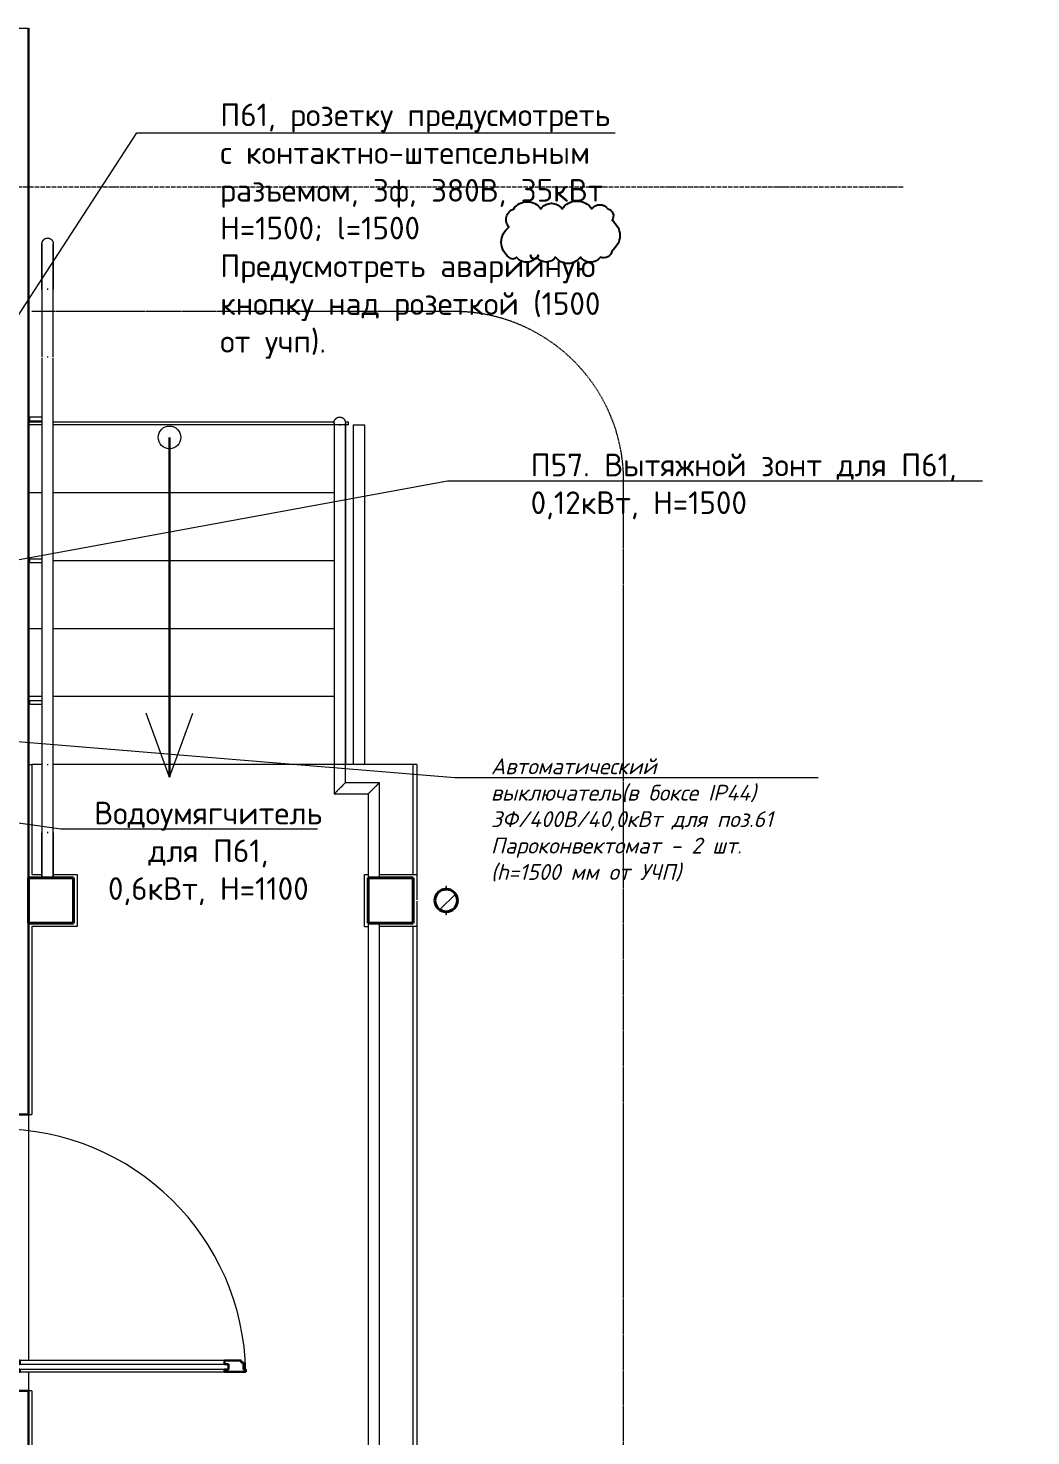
# Model space of a CAD drawing. Header units: millimetres. Extents: x -215207 to 92095, y -30385 to 123050.
# Drawn here: x -17391 to -12963, y 29196 to 35412 of the extents above; entities that cross this region are included whole.
import ezdxf
from ezdxf import colors
from ezdxf.entities.mleader import LeaderData, LeaderLine
from ezdxf.math import Vec2, Vec3

# ---------------------------------------------------------------- set-up
doc = ezdxf.new("R2010")
doc.units = ezdxf.units.MM
for name, pattern in [('ADSK_Линия сетки', [25, 20, -2.5, 0, -2.5]), ('ADSK_Сверху', [4.5, 3, -1.5]), ('ADSK_Штриховая_ш2 п1_5', [4.5, 3, -1.5]), ('ADSK_Штриховая_ш3 п1_5', [4.5, 3, -1.5])]:
    doc.linetypes.add(name, pattern=pattern)
for name, color, linetype, lineweight in [('_Вне пределов_', 7, 'ADSK_Штриховая_ш3 п1_5', 18), ('Балясины', 7, 'Continuous', 9), ('Двери', 7, 'Continuous', 9), ('Каркас_Импост', 7, 'Continuous', 9), ('Лестницы', 7, 'Continuous', 9), ('Монтажный зазор', 7, 'Continuous', 9), ('Несущие колонны', 7, 'Continuous', 20), ('Обобщенные модели', 7, 'Continuous', 20), ('Ограждение', 7, 'Continuous', 9), ('Оси', 7, 'Continuous', 9), ('Остекление', 7, 'Continuous', 9), ('Панель', 7, 'Continuous', 30), ('Перекрытия', 7, 'Continuous', 18), ('Поручни', 7, 'Continuous', 9), ('Проем', 7, 'ADSK_Штриховая_ш2 п1_5', 9), ('Сверху', 7, 'ADSK_Сверху', 9), ('Стены', 7, 'Continuous', 18), ('Стены разрез', 7, 'Continuous', 30), ('Стены штриховка', 7, 'Continuous', 9), ('Типовые аннотации', 7, 'Continuous', 20), ('Элементы узлов', 7, 'Continuous', 30)]:
    doc.layers.add(name, color=color, linetype=linetype, lineweight=lineweight)
doc.layers.add('_корр 20.01.2026', color=70, linetype='Continuous', plot=False)
doc.layers.add('Открывание', color=7, linetype='Continuous', lineweight=9, true_color=0xc0c0c0)
doc.layers.add('ТХ Подключения ЭОМ', color=7, linetype='Continuous', lineweight=18, true_color=0x003efa)
doc.styles.add('lloyd', font='isocpeui.ttf', dxfattribs={"height": 120})
doc.styles.add('TX Text.Base', font='calibril.ttf', dxfattribs={"height": 250})
pattern_1 = [(45, (0, 0), (-106.066, 106.066), [])]

# ---------------------------------------------------------------- blocks, each defined once
blk = doc.blocks.new('Дверь_Alumark_однопольная с глухим окном_S50 - Дн-4_1_1220х2650 Л_Антипаника-5120931-План 1 этажа смеж')
at = {"layer": 'Двери', "lineweight": 18}
h = blk.add_hatch(dxfattribs=at)
h.set_pattern_fill('FP_2', color=256, style=0, pattern_type=2)
h.set_pattern_definition([(45, (0, 0), (-35.3553, 35.3553), [])])
h.paths.add_polyline_path([(885, 239.7), (885, 275), (735, 275), (735, -275), (885, -275)])
h.paths.add_polyline_path([(-485, -275), (-485, 275), (-635, 275), (-635, -275)])
at = {"layer": 'Каркас_Импост'}
for p, q in [((-426, 275), (-465, 275)), ((-465, 275), (-465, 225)), ((-426, 266), (-426, 275)), ((-411, 266), (-426, 266)), ((-411, 234), (-411, 266)), ((676, 266), (661, 266)), ((661, 266), (661, 234)), ((676, 275), (676, 266)), ((715, 275), (676, 275)), ((715, 225), (715, 275)), ((-465, 225), (-401, 225)), ((-401, 234), (-411, 234)), ((-401, 225), (-401, 234)), ((661, 234), (651, 234)), ((651, 234), (651, 225)), ((651, 225), (715, 225))]:
    blk.add_line(p, q, dxfattribs=at)
at = {"layer": 'Монтажный зазор'}
for p, q in [((-485, 275), (-485, 225)), ((-465, 275), (-485, 275)), ((-465, 225), (-465, 275)), ((735, 275), (715, 275)), ((715, 275), (715, 225)), ((735, 225), (735, 275)), ((-485, 225), (-465, 225)), ((715, 225), (735, 225))]:
    blk.add_line(p, q, dxfattribs=at)
at = {"layer": 'Остекление'}
for p, q in [((618, 371), (618, 1311)), ((618, 1311), (642, 1311)), ((642, 1311), (642, 371)), ((642, 371), (618, 371))]:
    blk.add_line(p, q, dxfattribs=at)
at = {"layer": 'Открывание'}
blk.add_arc((671, 295), 1092, 91.04943, 180, dxfattribs=at)
at = {"layer": 'Панель'}
for p, q in [((642, 1377), (610, 1377)), ((610, 1377), (610, 1367)), ((651, 1387), (642, 1387)), ((642, 1387), (642, 1377)), ((651, 1293), (651, 1387)), ((610, 1367), (601, 1367)), ((601, 1367), (601, 1293)), ((618, 1293), (618, 1311)), ((618, 1311), (642, 1311)), ((642, 1311), (642, 1293)), ((601, 1293), (618, 1293)), ((642, 1293), (651, 1293)), ((601, 389), (601, 315)), ((601, 389), (618, 389)), ((618, 389), (618, 371)), ((642, 389), (651, 389)), ((642, 371), (642, 389)), ((651, 295), (651, 389)), ((601, 315), (610, 315)), ((610, 315), (610, 305)), ((618, 371), (642, 371)), ((610, 305), (642, 305)), ((642, 305), (642, 295)), ((642, 295), (651, 295))]:
    blk.add_line(p, q, dxfattribs=at)
at = {"layer": 'Панель', "lineweight": 9}
for p, q in [((601, 1293), (601, 389)), ((651, 389), (651, 1293))]:
    blk.add_line(p, q, dxfattribs=at)
at = {"layer": 'Проем'}
for p, q in [((-485, 275), (-635, 275)), ((-485, -275), (-485, 275)), ((885, 275), (735, 275)), ((735, 275), (735, -275)), ((-635, -275), (-485, -275)), ((735, -275), (885, -275))]:
    blk.add_line(p, q, dxfattribs=at)
blk = doc.blocks.new('Ограждение - Ограждение-3882099-План 1 этажа смеж')
at = {"layer": 'Поручни'}
for p, q in [((29316, 24210.3), (29316, 24080.3)), ((29366, 24210.3), (29316, 24210.3)), ((29366, 24130.3), (29366, 24210.3)), ((29516, 24130.3), (29366, 24130.3)), ((29516, 23710.3), (29516, 24130.3)), ((29316, 24080.3), (29466, 24080.3)), ((29466, 24080.3), (29466, 23710.3)), ((29466, 23510.3), (29466, 17910.3)), ((29516, 17910.3), (29516, 23510.3))]:
    blk.add_line(p, q, dxfattribs=at)
for points, knots in [([(29316, 24080.3), (29316, 24080.3), (29316.5, 24080.7), (29317.9, 24082.1), (29319.3, 24083.6), (29320.8, 24085.1), (29322.2, 24086.5), (29323.7, 24087.9), (29325.8, 24090), (29328, 24092.3), (29330, 24094.2), (29331.4, 24095.7), (29333, 24097.2), (29334.5, 24098.8), (29336.1, 24100.4), (29337.8, 24102), (29339.4, 24103.6), (29341, 24105.3), (29342.7, 24106.9), (29344.3, 24108.5), (29345.9, 24110.2), (29347.5, 24111.7), (29349.1, 24113.3), (29350.6, 24114.8), (29352.1, 24116.3), (29353.5, 24117.8), (29354.9, 24119.2), (29356.7, 24120.9), (29358.3, 24122.6), (29359.8, 24124.1), (29361.2, 24125.5), (29362.7, 24127), (29364.2, 24128.4), (29365.6, 24129.8), (29366, 24130.3), (29366, 24130.3)], [0, 0, 0, 0, 0.083333, 0.125, 0.166667, 0.208333, 0.229167, 0.25, 0.291667, 0.333333, 0.354167, 0.375, 0.395833, 0.416667, 0.4375, 0.458333, 0.479167, 0.5, 0.520833, 0.541667, 0.5625, 0.583333, 0.604167, 0.625, 0.645833, 0.666667, 0.6875, 0.708333, 0.75, 0.770833, 0.791667, 0.833333, 0.875, 0.916667, 1, 1, 1, 1]), ([(29516, 24130.3), (29516, 24130.3), (29515.6, 24129.8), (29514.2, 24128.4), (29512.7, 24127), (29511.2, 24125.5), (29509.8, 24124.1), (29508.3, 24122.6), (29506.7, 24120.9), (29504.9, 24119.2), (29503.5, 24117.8), (29502.1, 24116.3), (29500.6, 24114.8), (29499.1, 24113.3), (29497.5, 24111.7), (29495.9, 24110.1), (29494.3, 24108.5), (29492.6, 24106.9), (29491, 24105.3), (29489.4, 24103.6), (29487.8, 24102), (29486.1, 24100.4), (29484.5, 24098.8), (29483, 24097.2), (29481.5, 24095.7), (29479.9, 24094.2), (29478.5, 24092.8), (29477.1, 24091.4), (29475.3, 24089.6), (29473.7, 24088), (29472.2, 24086.5), (29470.8, 24085.1), (29469.3, 24083.6), (29467.9, 24082.1), (29466.4, 24080.7), (29466, 24080.3), (29466, 24080.3)], [-1, -1, -1, -1, -0.916667, -0.875, -0.833333, -0.791667, -0.770833, -0.75, -0.708333, -0.6875, -0.666667, -0.645833, -0.625, -0.604167, -0.583333, -0.5625, -0.541667, -0.520833, -0.5, -0.479167, -0.458333, -0.4375, -0.416667, -0.395833, -0.375, -0.354167, -0.333333, -0.3125, -0.291667, -0.25, -0.229167, -0.208333, -0.166667, -0.125, -0.083333, 0, 0, 0, 0])]:
    blk.add_open_spline(points, degree=3, knots=knots, dxfattribs=at)
blk = doc.blocks.new('Ограждение - Ограждение-3893373-План 1 этажа смеж')
at = {"layer": 'Поручни'}
for p, q in [((29401, 25710.3), (29451, 25710.3)), ((29401, 25710.3), (29401, 24210.3)), ((29451, 25710.3), (29451, 24210.3)), ((29451, 24210.3), (29401, 24210.3))]:
    blk.add_line(p, q, dxfattribs=at)
blk = doc.blocks.new('Тип верхнего поручня - Верхний поручень_Внутренний_-3893376-План 1 этажа смеж')
at = {"layer": 'Ограждение'}
for p, q in [((29316, 25710.3), (29316, 24210.3)), ((29366, 24210.3), (29366, 25710.3))]:
    blk.add_line(p, q, dxfattribs=at)
at = {"layer": 'Ограждение', "flags": 128}
blk.add_lwpolyline([(29338.9, 25710.3), (29341, 25710.3), (29343.1, 25710.3)], dxfattribs=at)
blk = doc.blocks.new('Тип верхнего поручня - D50 шаг 75-6065768-План 1 этажа смеж')
at = {"layer": 'Ограждение', "flags": 128}
for points in [[(29316, 25719.8), (29316, 25720.8), (29316.1, 25721.8), (29316.2, 25722.8), (29316.3, 25723.8), (29316.5, 25724.8), (29316.7, 25725.8), (29317, 25726.7), (29317.3, 25727.7), (29317.6, 25728.6), (29318, 25729.6), (29318.4, 25730.5), (29318.8, 25731.4), (29319.3, 25732.2), (29319.8, 25733.1), (29320.4, 25733.9), (29321, 25734.7), (29321.6, 25735.5), (29322.2, 25736.3), (29322.9, 25737), (29323.6, 25737.8), (29324.3, 25738.4), (29325.1, 25739.1), (29325.9, 25739.7), (29326.7, 25740.3), (29327.5, 25740.9), (29328.4, 25741.4), (29329.2, 25741.9), (29330.1, 25742.3), (29331, 25742.7), (29332, 25743.1), (29332.9, 25743.5), (29333.9, 25743.8), (29334.8, 25744), (29335.8, 25744.3), (29336.8, 25744.5), (29337.8, 25744.6), (29338.8, 25744.7), (29339.8, 25744.8), (29340.8, 25744.8), (29341, 25744.8)], [(29341, 25744.8), (29342, 25744.8), (29343, 25744.7), (29344, 25744.6), (29345, 25744.5), (29346, 25744.3), (29347, 25744.1), (29347.9, 25743.8), (29348.9, 25743.5), (29349.8, 25743.2), (29350.8, 25742.8), (29351.7, 25742.4), (29352.6, 25742), (29353.4, 25741.5), (29354.3, 25741), (29355.1, 25740.5), (29356, 25739.9), (29356.7, 25739.3), (29357.5, 25738.6), (29358.2, 25737.9), (29359, 25737.2), (29359.6, 25736.5), (29360.3, 25735.7), (29360.9, 25735), (29361.5, 25734.2), (29362.1, 25733.3), (29362.6, 25732.5), (29363.1, 25731.6), (29363.5, 25730.7), (29363.9, 25729.8), (29364.3, 25728.9), (29364.7, 25727.9), (29365, 25727), (29365.2, 25726), (29365.5, 25725), (29365.7, 25724.1), (29365.8, 25723.1), (29365.9, 25722.1), (29366, 25721.1), (29366, 25720.1), (29366, 25719.8)], [(29316, 25710.6), (29316, 25711.6), (29316, 25712.5), (29316, 25713.4), (29316, 25714.2), (29316, 25715), (29316, 25715.7), (29316, 25716.3), (29316, 25716.9), (29316, 25717.5), (29316, 25718), (29316, 25718.4), (29316, 25718.8), (29316, 25719.1), (29316, 25719.4), (29316, 25719.6), (29316, 25719.7), (29316, 25719.8), (29316, 25719.8)], [(29316, 25719.8), (29316, 25719.8), (29316, 25719.7), (29316, 25719.5), (29316, 25719.3), (29316, 25719.1), (29316, 25718.7), (29316, 25718.4), (29316, 25717.9), (29316, 25717.4), (29316, 25716.9), (29316, 25716.2), (29316, 25715.6), (29316, 25714.9), (29316, 25714.1), (29316, 25713.3), (29316, 25712.4), (29316, 25711.5), (29316, 25710.5), (29316, 25709.5), (29316, 25708.4), (29316, 25707.3), (29316, 25706.2), (29316, 25705), (29316, 25703.8), (29316, 25702.6), (29316, 25701.3), (29316, 25700), (29316, 25699.1)], [(29366, 25699.1), (29366, 25700.4), (29366, 25701.7), (29366, 25703), (29366, 25704.2), (29366, 25705.4), (29366, 25706.6), (29366, 25707.7), (29366, 25708.8), (29366, 25709.8), (29366, 25710.8), (29366, 25711.8), (29366, 25712.7), (29366, 25713.5), (29366, 25714.3), (29366, 25715.1), (29366, 25715.8), (29366, 25716.4), (29366, 25717), (29366, 25717.6), (29366, 25718.1), (29366, 25718.5), (29366, 25718.9), (29366, 25719.2), (29366, 25719.4), (29366, 25719.6), (29366, 25719.7), (29366, 25719.8), (29366, 25719.8)], [(29366, 25719.8), (29366, 25719.8), (29366, 25719.7), (29366, 25719.5), (29366, 25719.3), (29366, 25719.1), (29366, 25718.7), (29366, 25718.4), (29366, 25717.9), (29366, 25717.4), (29366, 25716.9), (29366, 25716.2), (29366, 25715.6), (29366, 25714.9), (29366, 25714.1), (29366, 25713.3), (29366, 25712.4), (29366, 25711.5), (29366, 25710.5)]]:
    blk.add_lwpolyline(points, dxfattribs=at)
at = {"layer": 'Ограждение'}
for start_param, end_param in [(1.570796, 1.654581), (1.487012, 1.570796)]:
    blk.add_ellipse((29341, 25699.1), major_axis=(25, 0), ratio=0.447214, start_param=start_param, end_param=end_param, dxfattribs=at)
blk = doc.blocks.new('Тип верхнего поручня - Верхний поручень_Внутренний_-V61-План 1 этажа смеж')
at = {"layer": 'Ограждение'}
for p, q in [((29366, 25710.3), (29316, 25710.3)), ((29316, 25710.3), (29316, 24210.3)), ((29366, 25710.3), (29366, 24210.3))]:
    blk.add_line(p, q, dxfattribs=at)
blk = doc.blocks.new('ADSK_КолоннаЖБ_Прямоугольная1 - Стойка дебаркадер-6252002-План 1 этажа смеж')
at = {"layer": 'Несущие колонны', "lineweight": 40}
for p, q in [((100, 100), (-100, 100)), ((-100, 100), (-100, -100)), ((-100, 100), (100, 100)), ((-100, -100), (-100, 100)), ((100, -100), (100, 100)), ((100, 100), (100, -100)), ((-100, -100), (100, -100)), ((100, -100), (-100, -100))]:
    blk.add_line(p, q, dxfattribs=at)
blk = doc.blocks.new('Хомут - Тип-772640-План 1 этажа смеж')
at = {"layer": 'Обобщенные модели'}
for p, q in [((1, 62), (-1, 62)), ((-1, 62), (-1, 52)), ((1, 52), (1, 62)), ((-1, -52), (-1, -62)), ((-1, -62), (1, -62)), ((1, -62), (1, -52))]:
    blk.add_line(p, q, dxfattribs=at)
blk = doc.blocks.new('Труба - Тип-V63-План 1 этажа смеж')
at = {"layer": 'Обобщенные модели', "lineweight": 9}
h = blk.add_hatch(dxfattribs=at)
h.set_pattern_fill('FP_7', color=256, style=0, pattern_type=2)
h.set_pattern_definition(pattern_1)
h.paths.add_polyline_path([(29811, 23560.3), (29824, 23562), (29836, 23567), (29846.4, 23574.9), (29854.3, 23585.3), (29859.3, 23597.3), (29861, 23610.3), (29859.3, 23623.2), (29854.3, 23635.3), (29846.4, 23645.6), (29836, 23653.6), (29824, 23658.6), (29811, 23660.3), (29798.1, 23658.6), (29786, 23653.6), (29775.7, 23645.6), (29767.7, 23635.3), (29762.7, 23623.2), (29761, 23610.3), (29762.7, 23597.3), (29767.7, 23585.3), (29775.7, 23574.9), (29786, 23567), (29798.1, 23562)])
at = {"layer": 'Обобщенные модели', "lineweight": 40}
for start, end in [(0, 180), (180, 0)]:
    blk.add_arc((29811, 23610.3), 50, start, end, dxfattribs=at)
blk = doc.blocks.new('Хомут - Тип-V65-План 1 этажа смеж')
at = {"layer": 'Обобщенные модели'}
for p, q in [((1, 62), (-1, 62)), ((-1, 62), (-1, 61.7)), ((1, 61.7), (1, 62)), ((-1, -61.7), (-1, -62)), ((-1, -62), (1, -62)), ((1, -62), (1, -61.7))]:
    blk.add_line(p, q, dxfattribs=at)
blk = doc.blocks.new('Труба - Тип-V66-План 1 этажа смеж')
at = {"layer": 'Обобщенные модели', "lineweight": 9}
h = blk.add_hatch(dxfattribs=at)
h.set_pattern_fill('FP_7', color=256, style=0, pattern_type=2)
h.set_pattern_definition(pattern_1)
h.paths.add_polyline_path([(29811, 23560.3), (29824, 23562), (29836, 23567), (29846.4, 23574.9), (29854.3, 23585.3), (29859.3, 23597.3), (29861, 23610.3), (29859.3, 23623.2), (29854.3, 23635.3), (29846.4, 23645.6), (29836, 23653.6), (29824, 23658.6), (29811, 23660.3), (29798.1, 23658.6), (29786, 23653.6), (29775.7, 23645.6), (29767.7, 23635.3), (29762.7, 23623.2), (29761, 23610.3), (29762.7, 23597.3), (29767.7, 23585.3), (29775.7, 23574.9), (29786, 23567), (29798.1, 23562)])
at = {"layer": 'Обобщенные модели', "lineweight": 40}
for start, end in [(0, 180), (180, 0)]:
    blk.add_arc((29811, 23610.3), 50, start, end, dxfattribs=at)
blk = doc.blocks.new('Тип перил - Перила_Внутренний_-6253388-План 1 этажа смеж')
at = {"layer": 'Ограждение'}
for p, q in [((28026, 26310.3), (28026, 26009.7)), ((28053.4, 26310.3), (28048.7, 26310.3)), ((28076, 26009.7), (28076, 26310.3)), ((28026, 26004.4), (28026, 24204.4)), ((28076, 24204.4), (28076, 26004.4)), ((28026, 24204.4), (28026, 23910.3)), ((28076, 23910.3), (28076, 24204.4)), ((28048.7, 23910.3), (28053.4, 23910.3))]:
    blk.add_line(p, q, dxfattribs=at)
for points in [[(28048.9, 26010.2), (28049.6, 26010.3), (28051, 26010.3), (28052.4, 26010.3), (28053.1, 26010.2)], [(28048.9, 24210.2), (28049.6, 24210.3), (28051, 24210.3), (28052.4, 24210.3), (28053.1, 24210.2)]]:
    blk.add_open_spline(points, degree=3, dxfattribs=at)
blk = doc.blocks.new('Тип перил - D50 шаг 400-6065766-План 1 этажа смеж')
at = {"layer": 'Ограждение'}
for p, q in [((0, 2.3), (0, 0)), ((0, 0), (0, -2.3))]:
    blk.add_line(p, q, dxfattribs=at)
at = {"layer": 'Ограждение', "flags": 128}
for points in [[(0, 25), (8, 25), (16, 25), (23.9, 25), (31.9, 25), (39.7, 25), (47.5, 25), (55.3, 25), (62.9, 25), (70.5, 25), (77.9, 25), (85.2, 25), (92.4, 25), (99.4, 25), (106.2, 25), (112.9, 25), (119.4, 25), (125.8, 25), (131.9, 25), (137.8, 25), (143.5, 25), (148.9, 25), (154.1, 25), (159.1, 25), (163.8, 25), (168.3, 25), (172.5, 25), (176.4, 25), (180, 25), (183.4, 25), (186.4, 25), (189.2, 25), (191.6, 25), (193.7, 25), (195.6, 25), (197.1, 25), (198.3, 25), (199.2, 25), (199.7, 25), (200, 25), (200, 25)], [(200, 25), (199.8, 25), (199.4, 25), (198.6, 25), (197.4, 25), (196, 25), (194.3, 25), (192.2, 25), (189.8, 25), (187.2, 25), (184.2, 25), (181, 25), (177.4, 25), (173.6, 25), (169.5, 25), (165.1, 25), (160.4, 25), (155.5, 25), (150.4, 25), (145, 25), (139.3, 25), (133.5, 25), (127.4, 25), (121.2, 25), (114.7, 25), (108.1, 25), (101.2, 25), (94.3, 25), (87.1, 25), (79.9, 25), (72.5, 25), (65, 25), (57.3, 25), (49.6, 25), (41.8, 25), (34, 25), (26.1, 25), (18.1, 25), (10.2, 25), (2.2, 25), (0, 25)], [(200, 25), (201, 25), (202, 24.9), (203, 24.8), (204, 24.7), (205, 24.5), (205.9, 24.3), (206.9, 24), (207.9, 23.7), (208.8, 23.4), (209.7, 23), (210.6, 22.6), (211.5, 22.2), (212.4, 21.7), (213.3, 21.2), (214.1, 20.6), (214.9, 20.1), (215.7, 19.4), (216.5, 18.8), (217.2, 18.1), (217.9, 17.4), (218.6, 16.7), (219.3, 15.9), (219.9, 15.1), (220.5, 14.3), (221, 13.5), (221.6, 12.7), (222, 11.8), (222.5, 10.9), (222.9, 10), (223.3, 9.1), (223.6, 8.1), (224, 7.2), (224.2, 6.2), (224.4, 5.2), (224.6, 4.2), (224.8, 3.3), (224.9, 2.3), (225, 1.3), (225, 0.3), (225, 0)], [(0, -25), (8, -25), (16, -25), (23.9, -25), (31.9, -25), (39.7, -25), (47.5, -25), (55.3, -25), (62.9, -25), (70.5, -25), (77.9, -25), (85.2, -25), (92.4, -25), (99.4, -25), (106.2, -25), (112.9, -25), (119.4, -25), (125.8, -25), (131.9, -25), (137.8, -25), (143.5, -25), (148.9, -25), (154.1, -25), (159.1, -25), (163.8, -25), (168.3, -25), (172.5, -25), (176.4, -25), (180, -25), (183.4, -25), (186.4, -25), (189.2, -25), (191.6, -25), (193.7, -25), (195.6, -25), (197.1, -25), (198.3, -25), (199.2, -25), (199.7, -25), (200, -25), (200, -25)], [(200, -25), (199.8, -25), (199.4, -25), (198.6, -25), (197.4, -25), (196, -25), (194.3, -25), (192.2, -25), (189.8, -25), (187.2, -25), (184.2, -25), (181, -25), (177.4, -25), (173.6, -25), (169.5, -25), (165.1, -25), (160.4, -25), (155.5, -25), (150.4, -25), (145, -25), (139.3, -25), (133.5, -25), (127.4, -25), (121.2, -25), (114.7, -25), (108.1, -25), (101.2, -25), (94.3, -25), (87.1, -25), (79.9, -25), (72.5, -25), (65, -25), (57.3, -25), (49.6, -25), (41.8, -25), (34, -25), (26.1, -25), (18.1, -25), (10.2, -25), (2.2, -25), (0, -25)], [(225, 0), (225, -1), (224.9, -2), (224.8, -3), (224.7, -4), (224.5, -5), (224.3, -5.9), (224, -6.9), (223.7, -7.9), (223.4, -8.8), (223, -9.7), (222.6, -10.6), (222.2, -11.5), (221.7, -12.4), (221.2, -13.3), (220.6, -14.1), (220.1, -14.9), (219.4, -15.7), (218.8, -16.5), (218.1, -17.2), (217.4, -17.9), (216.7, -18.6), (215.9, -19.3), (215.1, -19.9), (214.3, -20.5), (213.5, -21), (212.7, -21.6), (211.8, -22), (210.9, -22.5), (210, -22.9), (209.1, -23.3), (208.1, -23.6), (207.2, -24), (206.2, -24.2), (205.2, -24.4), (204.2, -24.6), (203.3, -24.8), (202.3, -24.9), (201.3, -25), (200.3, -25), (200, -25)]]:
    blk.add_lwpolyline(points, dxfattribs=at)
blk = doc.blocks.new('Тип перил - D50 шаг 400-V124-План 1 этажа смеж')
at = {"layer": 'Ограждение'}
for p, q in [((0, 2.3), (0, 0)), ((0, 0), (0, -2.3))]:
    blk.add_line(p, q, dxfattribs=at)
at = {"layer": 'Ограждение', "flags": 128}
for points in [[(0, 25), (8, 25), (16, 25), (23.9, 25), (31.9, 25), (39.7, 25), (47.5, 25), (55.3, 25), (62.9, 25), (70.5, 25), (77.9, 25), (85.2, 25), (92.4, 25), (99.4, 25), (106.2, 25), (112.9, 25), (119.4, 25), (125.8, 25), (131.9, 25), (137.8, 25), (143.5, 25), (148.9, 25), (154.1, 25), (159.1, 25), (163.8, 25), (168.3, 25), (172.5, 25), (176.4, 25), (180, 25), (183.4, 25), (186.4, 25), (189.2, 25), (191.6, 25), (193.7, 25), (195.6, 25), (197.1, 25), (198.3, 25), (199.2, 25), (199.7, 25), (200, 25)], [(200, 25), (199.8, 25), (199.4, 25), (198.6, 25), (197.4, 25), (196, 25), (194.3, 25), (192.2, 25), (189.8, 25), (187.2, 25), (184.2, 25), (181, 25), (177.4, 25), (173.6, 25), (169.5, 25), (165.1, 25), (160.4, 25), (155.5, 25), (150.4, 25), (145, 25), (139.3, 25), (133.5, 25), (127.4, 25), (121.2, 25), (114.7, 25), (108.1, 25), (101.2, 25), (94.3, 25), (87.1, 25), (79.9, 25), (72.5, 25), (65, 25), (57.3, 25), (49.6, 25), (41.8, 25), (34, 25), (26.1, 25), (18.1, 25), (10.2, 25), (2.2, 25), (0, 25)], [(0, -25), (8, -25), (16, -25), (23.9, -25), (31.9, -25), (39.7, -25), (47.5, -25), (55.3, -25), (62.9, -25), (70.5, -25), (77.9, -25), (85.2, -25), (92.4, -25), (99.4, -25), (106.2, -25), (112.9, -25), (119.4, -25), (125.8, -25), (131.9, -25), (137.8, -25), (143.5, -25), (148.9, -25), (154.1, -25), (159.1, -25), (163.8, -25), (168.3, -25), (172.5, -25), (176.4, -25), (180, -25), (183.4, -25), (186.4, -25), (189.2, -25), (191.6, -25), (193.7, -25), (195.6, -25), (197.1, -25), (198.3, -25), (199.2, -25), (199.7, -25), (200, -25)], [(200, -25), (199.8, -25), (199.4, -25), (198.6, -25), (197.4, -25), (196, -25), (194.3, -25), (192.2, -25), (189.8, -25), (187.2, -25), (184.2, -25), (181, -25), (177.4, -25), (173.6, -25), (169.5, -25), (165.1, -25), (160.4, -25), (155.5, -25), (150.4, -25), (145, -25), (139.3, -25), (133.5, -25), (127.4, -25), (121.2, -25), (114.7, -25), (108.1, -25), (101.2, -25), (94.3, -25), (87.1, -25), (79.9, -25), (72.5, -25), (65, -25), (57.3, -25), (49.6, -25), (41.8, -25), (34, -25), (26.1, -25), (18.1, -25), (10.2, -25), (2.2, -25), (0, -25)]]:
    blk.add_lwpolyline(points, dxfattribs=at)
blk = doc.blocks.new('ADSK_Ограждение_Опоры_Г_образная - D15 высота60 консоль80-V126-План 1 этажа смеж')
at = {"layer": '_Вне пределов_'}
for p, q in [((-7.5, 80), (-7.5, 25)), ((0, 80), (-7.5, 80)), ((7.5, 80), (0, 80)), ((7.5, 25), (7.5, 80))]:
    blk.add_line(p, q, dxfattribs=at)
blk = doc.blocks.new('ADSK_Ограждение_Опоры_Г_образная - D15 высота60 консоль80-V118-План 1 этажа смеж')
at = {"layer": 'Ограждение'}
for p, q in [((-7.5, 80), (-7.5, 25)), ((0, 80), (-7.5, 80)), ((7.5, 80), (0, 80)), ((7.5, 25), (7.5, 80))]:
    blk.add_line(p, q, dxfattribs=at)
blk = doc.blocks.new('ADSK_Стрелка - С кружком-1043110-План 1 этажа смеж')
at = {"layer": 'Элементы узлов'}
blk.add_line((0, 0), (1500, 0), dxfattribs=at)
blk = doc.blocks.new('_Dot')
at = {"color": 0, "linetype": 'ByBlock', "lineweight": -2}
blk.add_line((-0.5, 0), (-1, 0), dxfattribs=at)
at = {"color": 0, "linetype": 'ByBlock', "const_width": 0.5}
blk.add_lwpolyline([(-0.25, 0, 1), (0.25, 0, 1)], format="xyb", close=True, dxfattribs=at)

msp = doc.modelspace()

# ---------------------------------------------------------------- hatches: boundary and pattern name
at = {"layer": 'Стены разрез', "lineweight": 9}
h = msp.add_hatch(dxfattribs=at)
h.set_pattern_fill('FP_5', color=256, style=0, pattern_type=2)
h.set_pattern_definition([(0, (-45356.5, 7949.98), (406.4, 101.6), [33.528, -271.272, 33.528, -271.272, -1625.6]), (0, (-45356.5, 7949.98), (406.4, 101.6), [-609.6, 33.528, -576.072, 33.528, -271.272, -711.2]), (0, (-45356.5, 7949.98), (406.4, 101.6), [-1524, 33.528, -169.672, 33.528, -474.472]), (120, (-45204.1, 8000.78), (-291.18818, 301.15272), [33.528, -271.272, 33.528, -271.272, -1625.6]), (120, (-45204.1, 8000.78), (-291.18818, 301.15272), [-609.6, 33.528, -576.072, 33.528, -271.272, -711.2]), (120, (-45204.1, 8000.78), (-291.18818, 301.15272), [-1524, 33.528, -169.672, 33.528, -474.472]), (240, (-45153.3, 8203.98), (-115.21182, -402.75272), [33.528, -271.272, 33.528, -271.272, -1625.6]), (240, (-45153.3, 8203.98), (-115.21182, -402.75272), [-609.6, 33.528, -576.072, 33.528, -271.272, -711.2]), (240, (-45153.3, 8203.98), (-115.21182, -402.75272), [-1524, 33.528, -169.672, 33.528, -474.472])])
h.paths.add_polyline_path([(-17390.5, 22610.2), (-17390.5, 25960.2), (-17542.5, 25960.2), (-17542.5, 25958.2), (-17392.5, 25958.2), (-17392.5, 22610.2)])
h.paths.add_polyline_path([(-17390.5, 27640.2), (-17390.5, 29395.2), (-17542.5, 29395.2), (-17542.5, 29393.2), (-17392.5, 29393.2), (-17392.5, 27642.2), (-17542.5, 27642.2), (-17542.5, 27640.2)])
h.paths.add_polyline_path([(-17390.5, 30615.2), (-17390.5, 35410.2), (-17392.5, 35410.2), (-17392.5, 30617.2), (-17542.5, 30617.2), (-17542.5, 30615.2)])

# ---------------------------------------------------------------- linework, layer by layer
at = {"layer": '_корр 20.01.2026'}
msp.add_lwpolyline([(-15268.1, 34401.5, -0.520567), (-15268.1, 34532.7, -0.520567), (-15247.2, 34614.4, -0.520567), (-15127.1, 34614.4, -0.520567), (-15033.8, 34614.4, -0.520567), (-14901.6, 34614.4, -0.520567), (-14831.7, 34614.4, -0.520567), (-14813, 34563, -0.520567), (-14813, 34430.3, -0.520567), (-14864.5, 34401.5, -0.520567), (-14952.8, 34401.5, -0.520567), (-15062.3, 34401.5, -0.520567), (-15146.5, 34401.5, -0.520567), (-15234.3, 34401.5, -0.520567)], format="xyb", close=True, dxfattribs=at)
at = {"layer": 'Лестницы'}
for p, q in [((-17330.5, 33360.2), (-17390.5, 33360.2)), ((-17330.5, 33360.2), (-17390.5, 33360.2)), ((-16040.5, 33360.2), (-17280.5, 33360.2)), ((-16040.5, 33360.2), (-17280.5, 33360.2)), ((-17385.5, 33060.2), (-17390.5, 33060.2)), ((-17385.5, 33060.2), (-17390.5, 33060.2)), ((-16040.5, 33060.2), (-17280.5, 33060.2)), ((-16040.5, 33060.2), (-17280.5, 33060.2)), ((-17330.5, 32760.2), (-17390.5, 32760.2)), ((-17330.5, 32760.2), (-17390.5, 32760.2)), ((-16040.5, 32760.2), (-17280.5, 32760.2)), ((-16040.5, 32760.2), (-17280.5, 32760.2)), ((-17330.5, 32460.2), (-17390.5, 32460.2)), ((-17330.5, 32460.2), (-17390.5, 32460.2)), ((-16040.5, 32460.2), (-17280.5, 32460.2)), ((-16040.5, 32460.2), (-17280.5, 32460.2)), ((-17330.5, 32160.2), (-17375.5, 32160.2)), ((-16040.5, 32160.2), (-17280.5, 32160.2))]:
    msp.add_line(p, q, dxfattribs=at)
at = {"layer": 'Оси', "linetype": 'ADSK_Линия сетки'}
msp.add_line((-13527.5, 34710.2), (-44580.4, 34710.2), dxfattribs=at)
at = {"layer": 'Перекрытия', "color": 49, "ltscale": 100, "true_color": 0x464646}
for p, q in [((-17330.5, 32160.2), (-17375.5, 32160.2)), ((-16040.5, 32160.2), (-17280.5, 32160.2)), ((-15955.5, 32160.2), (-15990.5, 32160.2)), ((-15690.5, 32160.2), (-15905.5, 32160.2)), ((-15690.5, 31675.2), (-15690.5, 32160.2)), ((-15690.5, 25875.2), (-15690.5, 31445.2))]:
    msp.add_line(p, q, dxfattribs=at)
at = {"layer": 'Сверху'}
for p, q in [((-15510.5, 34161), (-17375.5, 34161)), ((-14761.7, 18610.2), (-14761.7, 33412.2))]:
    msp.add_line(p, q, dxfattribs=at)
msp.add_arc((-15510.5, 33412.2), 748.7, 0, 90, dxfattribs=at)
at = {"layer": 'Стены'}
for p, q in [((-17390.5, 33673.2), (-17330.5, 33673.2)), ((-17330.5, 33660.2), (-17390.5, 33660.2)), ((-17280.5, 33673.2), (-16039.6, 33673.2)), ((-16040.5, 33660.2), (-17280.5, 33660.2)), ((-15991, 33673.2), (-15977.5, 33673.2)), ((-15977.5, 33660.2), (-15990.5, 33660.2)), ((-15977.5, 33660.2), (-15977.5, 33673.2)), ((-17390.5, 32160.2), (-17375.5, 32160.2)), ((-17375.5, 32160.2), (-17375.5, 31675.2)), ((-15675.5, 32160.2), (-15690.5, 32160.2)), ((-15675.5, 32160.2), (-15675.5, 31563.1)), ((-17375.5, 31675.2), (-17330.3, 31675.2)), ((-17280.6, 31675.2), (-17175.5, 31675.2)), ((-17175.5, 31675.2), (-17175.5, 31445.2)), ((-15905.5, 31675.2), (-15890.5, 31675.2)), ((-15905.5, 31445.2), (-15905.5, 31675.2)), ((-15840.5, 31675.2), (-15675.5, 31675.2)), ((-15675.5, 31557.6), (-15675.5, 21043.1)), ((-17375.5, 31445.2), (-17375.5, 30615.2)), ((-17175.5, 31445.2), (-17375.5, 31445.2)), ((-15905.5, 31445.2), (-15890.5, 31445.2)), ((-15675.5, 31445.2), (-15840.5, 31445.2)), ((-17390.5, 30615.2), (-17390.5, 29529.2)), ((-17390.5, 30615.2), (-17375.5, 30615.2)), ((-17390.5, 29479.2), (-17390.5, 29395.2)), ((-17375.5, 29395.2), (-17390.5, 29395.2)), ((-17375.5, 29395.2), (-17375.5, 27640.2))]:
    msp.add_line(p, q, dxfattribs=at)
at = {"layer": 'Стены разрез'}
for p, q in [((-17390.5, 35412.2), (-17390.5, 31660.2)), ((-17390.5, 31460.2), (-17390.5, 30615.2)), ((-18222.5, 30615.2), (-17390.5, 30615.2)), ((-17390.5, 29395.2), (-18222.5, 29395.2)), ((-17390.5, 29395.2), (-17390.5, 27640.2))]:
    msp.add_line(p, q, dxfattribs=at)
at = {"layer": 'Стены штриховка'}
for p, q in [((-17390.5, 35410.2), (-18785.5, 35410.2)), ((-17542.5, 35412.2), (-17390.5, 35412.2))]:
    msp.add_line(p, q, dxfattribs=at)
at = {"layer": 'Типовые аннотации', "lineweight": 20}
for q in [(-16870.1, 32387.2), (-16664.9, 32387.2)]:
    msp.add_line((-16767.5, 32105.2), q, dxfattribs=at)
msp.add_circle((-16767.5, 33605.2), 50, dxfattribs=at)

# ---------------------------------------------------------------- block references
at = {"layer": '_Вне пределов_', "rotation": 90.00000000000057}
msp.add_blockref('ADSK_Ограждение_Опоры_Г_образная - D15 высота60 консоль80-V126-План 1 этажа смеж', (-17305.5, 33686.3), dxfattribs=at)
at = {"layer": 'Балясины'}
for name in ['Ограждение - Ограждение-3893373-План 1 этажа смеж', 'Ограждение - Ограждение-3882099-План 1 этажа смеж']:
    msp.add_blockref(name, (-45356.5, 7950), dxfattribs=at)
at = {"layer": 'Несущие колонны'}
for p in [(-17290.5, 31560.2), (-15790.5, 31560.2)]:
    msp.add_blockref('ADSK_КолоннаЖБ_Прямоугольная1 - Стойка дебаркадер-6252002-План 1 этажа смеж', p, dxfattribs=at)
at = {"layer": 'Обобщенные модели', "lineweight": 40}
for name in ['Труба - Тип-V63-План 1 этажа смеж', 'Труба - Тип-V66-План 1 этажа смеж']:
    msp.add_blockref(name, (-45356.5, 7950), dxfattribs=at)
at = {"layer": 'Обобщенные модели', "rotation": 180}
for name in ['Хомут - Тип-772640-План 1 этажа смеж', 'Хомут - Тип-772640-План 1 этажа смеж', 'Хомут - Тип-772640-План 1 этажа смеж', 'Хомут - Тип-V65-План 1 этажа смеж']:
    msp.add_blockref(name, (-15545.5, 31560.2), dxfattribs=at)
at = {"layer": 'Ограждение'}
for name, p, rotation in [('Тип перил - D50 шаг 400-6065766-План 1 этажа смеж', (-17305.5, 34260.2), 90.00000000000081), ('ADSK_Ограждение_Опоры_Г_образная - D15 высота60 консоль80-V118-План 1 этажа смеж', (-17305.5, 33060.2), 90.00000000000057), ('ADSK_Ограждение_Опоры_Г_образная - D15 высота60 консоль80-V118-План 1 этажа смеж', (-17305.5, 32434.1), 90.00000000000057), ('Тип перил - D50 шаг 400-V124-План 1 этажа смеж', (-17305.5, 31860.2), 270.0000000000008)]:
    msp.add_blockref(name, p, dxfattribs=dict(at, rotation=rotation))
for name in ['Тип перил - Перила_Внутренний_-6253388-План 1 этажа смеж', 'Тип верхнего поручня - D50 шаг 75-6065768-План 1 этажа смеж', 'Тип верхнего поручня - Верхний поручень_Внутренний_-3893376-План 1 этажа смеж', 'Тип верхнего поручня - Верхний поручень_Внутренний_-V61-План 1 этажа смеж']:
    msp.add_blockref(name, (-45356.5, 7950), dxfattribs=at)
at = {"layer": 'Проем', "rotation": 269.9999999999999}
msp.add_blockref('Дверь_Alumark_однопольная с глухим окном_S50 - Дн-4_1_1220х2650 Л_Антипаника-5120931-План 1 этажа смеж', (-17817.5, 30130.2), dxfattribs=at)
at = {"layer": 'Элементы узлов', "rotation": 269.9999999999998}
msp.add_blockref('ADSK_Стрелка - С кружком-1043110-План 1 этажа смеж', (-16767.5, 33605.2), dxfattribs=at)

# ---------------------------------------------------------------- leaders
at = {"layer": 'ТХ Подключения ЭОМ'}
ml = msp.add_multileader_mtext('Standard', dxfattribs=at)
ml.set_content('\\A1;{\\fISOCPEUR|b0|i0|c204|p34;П61, розетку предусмотреть с контактно-штепсельным разъемом, 3ф, 380В, 35кВт \\P\\pxql;H=150\\fISOCPEUR|b0|i0|c0|p34;0\\fISOCPEUR|b0|i0|c204|p34;; \\fISOCPEUR|b0|i0|c0|p34;l=1500\\P\\fISOCPEUR|b0|i0|c204|p34;Предусмотреть аварийную кнопку над розеткой (1500 от учп). }', color=256, style='TX Text.Base')
ml.set_leader_properties(lineweight=9)
ml.set_arrow_properties(name='DOT')
ml.build(insert=Vec2(0, 0))
ml.multileader.update_dxf_attribs({"text_left_attachment_type": 6, "text_right_attachment_type": 6, "dogleg_length": 50, "arrow_head_size": 50})
ctx = ml.context
ctx.base_point, ctx.char_height, ctx.arrow_head_size, ctx.landing_gap_size, ctx.plane_origin = Vec3(-16683.4, 34949.5, 3.8), 100, 50, 140, Vec3(1630.8, 33817, 3.8)
ctx.left_attachment, ctx.right_attachment = 6, 6
notes = []
notes.append((ctx, [(0, (1, 1, 0), (-16910.8, 34949.5, 3.8), (1, 0), 227.4, [(0, [(-18128.5, 34130.4, 3.8), (-18118.3, 33093.5, 3.8)], 0, [])])]))
ctx.mtext.insert, ctx.mtext.width, ctx.mtext.flow_direction = Vec3(-16543.4, 35079.5, 3.8), 1727.501, 5
ml = msp.add_multileader_mtext('Standard', dxfattribs=at)
ml.set_content('\\A1;{\\fISOCPEUR|b0|i0|c204|p34;П57. Вытяжной зонт для П61, \\P0,12кВт, H=15\\fISOCPEUR|b0|i0|c0|p34;00}', color=256, style='TX Text.Base')
ml.set_leader_properties(lineweight=9)
ml.set_arrow_properties(name='DOT')
ml.build(insert=Vec2(0, 0))
ml.multileader.update_dxf_attribs({"text_left_attachment_type": 6, "text_right_attachment_type": 6, "dogleg_length": 227.4, "arrow_head_size": 50})
ctx = ml.context
ctx.base_point, ctx.char_height, ctx.arrow_head_size, ctx.landing_gap_size, ctx.plane_origin = Vec3(-15312.4, 33413.3, 3.8), 100, 50, 140, Vec3(1713.8, 34351.8, 3.8)
ctx.left_attachment, ctx.right_attachment = 6, 6
notes.append((ctx, [(0, (1, 1, 0), (-15539.8, 33413.3, 3.8), (1, 0), 227.4, [(0, [(-18122.5, 33980.2, 3.8), (-18122.5, 32938.8, 3.8)], 0, [])])]))
ctx.mtext.insert, ctx.mtext.width, ctx.mtext.defined_height, ctx.mtext.flow_direction = Vec3(-15172.4, 33533.3, 3.8), 2208.937, 1070.2, 5
ml = msp.add_multileader_mtext('Standard', dxfattribs=at)
ml.set_content('\\A1;Автоматический\\Pвыключатель(в боксе IP44)\\P3Ф/400В/40,0кВт для поз.61\\P{\\A0;Пароконвектомат} - 2 шт. (h=1500 мм от УЧП)', color=256, style='lloyd')
ml.set_leader_properties(lineweight=9)
ml.build(insert=Vec2(0, 0))
ml.multileader.update_dxf_attribs({"text_left_attachment_type": 6, "text_right_attachment_type": 6, "dogleg_length": 0.45, "arrow_head_size": 95})
ctx = ml.context
ctx.base_point, ctx.char_height, ctx.arrow_head_size, ctx.landing_gap_size, ctx.plane_origin = Vec3(-15348.1, 32103.6), 70, 95, 0.09, Vec3(-13888.7, 32422)
ctx.left_attachment, ctx.right_attachment = 6, 6
notes.append((ctx, [(1, (1, 1, 0), (-15506.5, 32103.6), (1, 0), 158.4, [(0, [(-18116.6, 32317.5)], 0, [])])]))
ctx.mtext.insert, ctx.mtext.width, ctx.mtext.flow_direction = Vec3(-15348, 32187.6), 1430.756, 5
ml = msp.add_multileader_mtext('Standard', dxfattribs=at)
ml.set_content('\\A1;{\\fISOCPEUR|b0|i0|c204|p34;Водоумягчитель для П61, \\P0,6кВт, H=11\\fISOCPEUR|b0|i0|c0|p34;00}', color=256, style='TX Text.Base')
ml.set_leader_properties(lineweight=9)
ml.set_arrow_properties(name='DOT')
ml.build(insert=Vec2(0, 0))
ml.multileader.update_dxf_attribs({"text_left_attachment_type": 6, "text_right_attachment_type": 6, "dogleg_length": 50, "arrow_head_size": 50})
ctx = ml.context
ctx.base_point, ctx.char_height, ctx.arrow_head_size, ctx.landing_gap_size, ctx.plane_origin = Vec3(-17235.8, 31876.1), 100, 50, 140, Vec3(1772, 32154.6)
ctx.left_attachment, ctx.right_attachment, ctx.text_align_type = 6, 6, 1
notes.append((ctx, [(0, (1, 1, 0), (-17247.4, 31876.1), (1, 0), 11.6, [(1, [(-18103.2, 31998.6)], 0, [])])]))
ctx.mtext.insert, ctx.mtext.width, ctx.mtext.alignment, ctx.mtext.flow_direction = Vec3(-16595.8, 31996.1), 972.54, 2, 5
for ctx, leaders in notes:
    for number, flags, end, landing, length, lines in leaders:
        leader = LeaderData()
        leader.index, (leader.has_last_leader_line, leader.has_dogleg_vector, leader.attachment_direction) = number, flags
        leader.last_leader_point, leader.dogleg_vector, leader.dogleg_length = Vec3(end), Vec3(landing), length
        for number, points, colour, breaks in lines:
            line = LeaderLine()
            line.index, line.vertices, line.color, line.breaks = number, Vec3.list(points), colors.encode_raw_color(colour), breaks
            leader.lines.append(line)
        ctx.leaders.append(leader)

doc.saveas('drawing.dxf')
